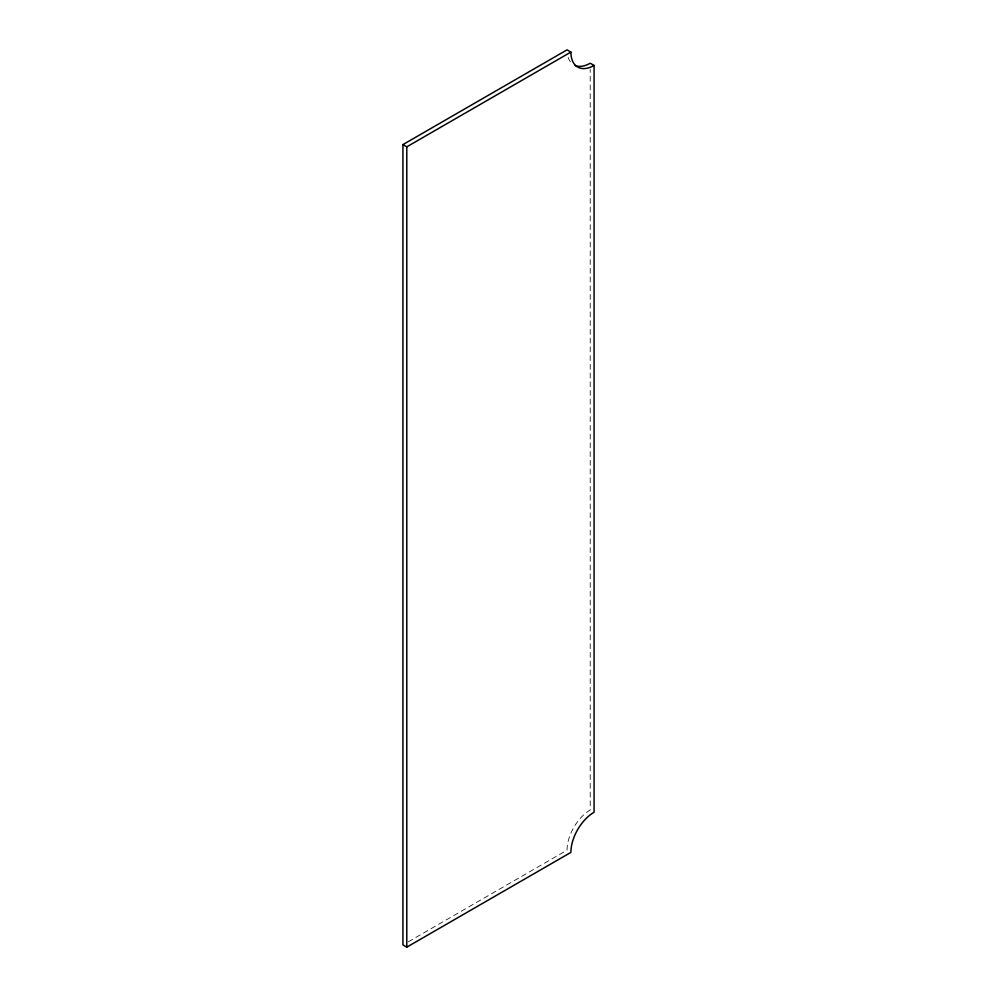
<?xml version="1.0" encoding="UTF-8"?>
<svg xmlns="http://www.w3.org/2000/svg" width="997" height="997" viewBox="0 0 997 997"><rect width="100%" height="100%" fill="white"/><g stroke="black" fill="none" stroke-linecap="round" stroke-linejoin="round"><path stroke-width="0.75" stroke-dasharray="4.99 3.74" d="M408.309 941.816L567.044 850.167A32.764 18.918 -60 0 1 590.212 810.038L590.212 69.454M570.458 61.851A32.764 18.918 -60 0 1 567.629 55.471"/><path stroke-width="1.5" d="M402.925 144.602L567.044 49.85L570.907 52.081A32.764 18.918 -60 0 0 594.075 65.453L594.075 812.268A32.764 18.918 -60 0 0 570.907 852.398L406.788 947.15L402.925 944.919L402.925 144.602L406.788 146.833L570.907 52.081M594.075 65.453L590.212 63.222A32.764 18.918 -60 0 1 575.144 65.503M406.788 146.833L406.788 947.15"/></g></svg>
